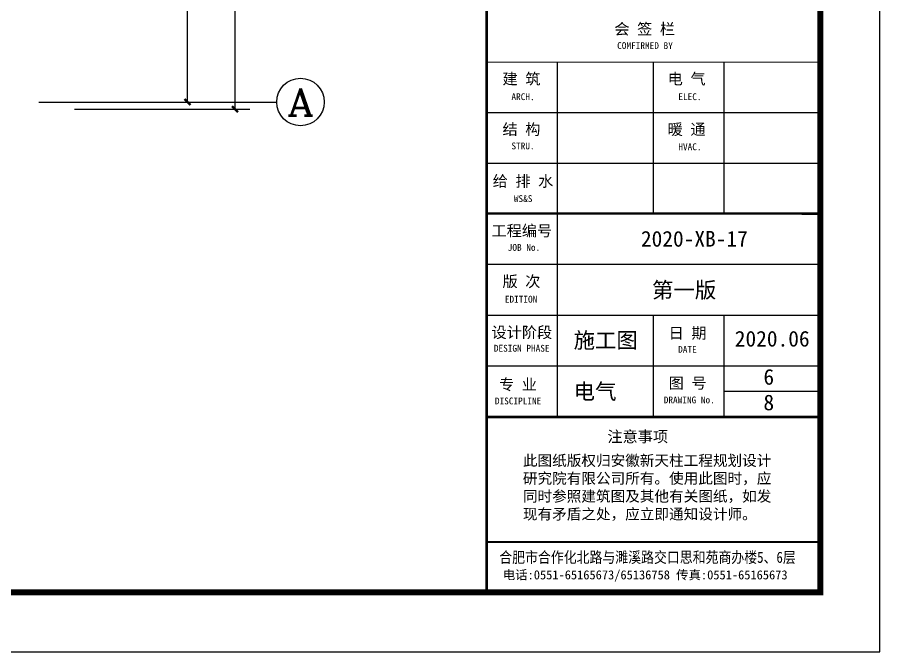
# Model space of a CAD drawing. Extents: x 4929870 to 5205508, y 4505833 to 4862647.
# Drawn here: x 5176498 to 5205508, y 4597045 to 4618394 of the extents above; entities that cross this region are included whole.
import ezdxf
from ezdxf.enums import TextEntityAlignment as Align

# ---------------------------------------------------------------- set-up
doc = ezdxf.new("R2010")
doc.units = 0
doc.header["$LTSCALE"] = 1000
doc.header["$MEASUREMENT"] = 0
doc.layers.get('0').update_dxf_attribs({"color": 4, "linetype": 'CONTINUOUS'})
doc.layers.get('Defpoints').update_dxf_attribs({"linetype": 'CONTINUOUS'})
for name, color, linetype in [('46', 7, 'CONTINUOUS'), ('AXIS', 3, 'CONTINUOUS'), ('AXIS_TEXT', 7, 'CONTINUOUS'), ('PUB_TEXT', 7, 'CONTINUOUS'), ('PUB_TITLE', 4, 'CONTINUOUS')]:
    doc.layers.add(name, color=color, linetype=linetype)
doc.styles.add('_TCH_AXIS', font='COMPLEX', dxfattribs={"bigfont": 'GBCBIG'})
doc.styles.add('_TCH_DIM_T3', font='SIMPLEX', dxfattribs={"width": 0.705882, "bigfont": 'GBCBIG'})
doc.styles.add('COMPLEX', font='COMPLEX')
doc.styles.add('TQ', font='')
doc.styles.get('TQ').set_extended_font_data('SimSun')
doc.dimstyles.new('_TCH_ARCH&&200', dxfattribs={"dimtxt": 595, "dimasz": 200, "dimexe": 500, "dimexo": 600, "dimgap": 252.5, "dimtad": 1, "dimdec": 0, "dimzin": 0, "dimdsep": 46, "dimtxsty": '_TCH_DIM_T3', "dimblk": 'ARCHTICK', "dimcen": 0.09, "dimclrt": 7, "dimazin": 2, "dimtfac": 1, "dimtdec": 0, "dimtix": 1, "dimtmove": 2, "dimatfit": 3, "dimfxl": 0, "dimtolj": 1, "dimtzin": 0, "dimarcsym": 0})

# ---------------------------------------------------------------- blocks, each defined once
blk = doc.blocks.new('ly')
at = {"layer": 'PUB_TEXT', "insert": (-5884, 1715), "char_height": 212, "width": 5144.75, "attachment_point": 1, "style": 'TQ'}
blk.add_mtext('此图纸版权归安徽新天柱工程规划设计研究院有限公司所有。使用此图时，应同时参照建筑图及其他有关图纸，如发现有矛盾之处，应立即通知设计师。', dxfattribs=at)
blk = doc.blocks.new('_ArchTick')
at = {"color": 0, "linetype": 'ByBlock', "const_width": 0.4}
blk.add_lwpolyline([(-0.5, -0.5), (0.5, 0.5)], dxfattribs=at)
blk = doc.blocks.new('*D121')
at = {"layer": 'AXIS', "color": 0, "lineweight": -2}
for p, q in [((5177824, 4623042), (5182724, 4623042)), ((5182224, 4615542), (5182224, 4623042)), ((5177824, 4615542), (5182724, 4615542))]:
    blk.add_line(p, q, dxfattribs=at)
at = {"layer": 'Defpoints', "color": 0}
for p in [(5177224, 4623042), (5182224, 4623042), (5177224, 4615542)]:
    blk.add_point(p, dxfattribs=at)
at = {"layer": 'AXIS', "color": 0, "lineweight": -2, "xscale": 200, "yscale": 200, "zscale": 200}
for p, rotation in [((5182224, 4623042), 90), ((5182224, 4615542), 270)]:
    blk.add_blockref('_ArchTick', p, dxfattribs=dict(at, rotation=rotation))
at = {"layer": 'AXIS', "color": 7, "insert": (5181674, 4619292), "char_height": 595, "attachment_point": 5, "rotation": 90, "style": '_TCH_DIM_T3'}
blk.add_mtext('\\A1;7500', dxfattribs=at)
blk = doc.blocks.new('*D127')
at = {"layer": 'AXIS', "color": 0, "lineweight": -2}
for p, q in [((5178424, 4660782), (5184324, 4660782)), ((5183824, 4615302), (5183824, 4660782)), ((5178424, 4615302), (5184324, 4615302))]:
    blk.add_line(p, q, dxfattribs=at)
at = {"layer": 'Defpoints', "color": 0}
for p in [(5177824, 4660782), (5183824, 4660782), (5177824, 4615302)]:
    blk.add_point(p, dxfattribs=at)
at = {"layer": 'AXIS', "color": 0, "lineweight": -2, "xscale": 200, "yscale": 200, "zscale": 200}
for p, rotation in [((5183824, 4660782), 90), ((5183824, 4615302), 270)]:
    blk.add_blockref('_ArchTick', p, dxfattribs=dict(at, rotation=rotation))
at = {"layer": 'AXIS', "color": 7, "insert": (5183274, 4638042), "char_height": 595, "attachment_point": 5, "rotation": 90, "style": '_TCH_DIM_T3'}
blk.add_mtext('\\A1;45480', dxfattribs=at)
blk = doc.blocks.new('_AXISO')
blk.add_circle((0, 0), 0.5)
at = {"layer": 'AXIS_TEXT', "style": 'COMPLEX', "width": 1.041667}
blk.add_attdef('A', text='', height=0.56, dxfattribs=at).set_placement((-0.25, -0.28), (0.25, -0.28), align=Align.FIT)

msp = doc.modelspace()

# ---------------------------------------------------------------- linework, layer by layer
at = {"layer": 'AXIS'}
msp.add_line((5177223.9, 4615542.1), (5185223.9, 4615542.1), dxfattribs=at)
at = {"layer": 'PUB_TEXT'}
for p, q in [((5203507.7, 4599044.5), (5203507.8, 4600019.4)), ((5203512.7, 4599044.1), (5201951.9, 4599044.2))]:
    msp.add_line(p, q, dxfattribs=at)
at = {"layer": 'PUB_TITLE'}
for p, q in [((5192288.9, 4616889), (5203508.8, 4616888.3)), ((5194667.8, 4611788.9), (5194668.1, 4616888.9)), ((5197897.8, 4611788.7), (5197898.1, 4616888.7)), ((5200277.8, 4611788.6), (5200278.1, 4616888.5)), ((5192288.8, 4615189), (5203508.7, 4615188.3)), ((5192288.7, 4613489), (5203508.6, 4613488.3)), ((5194668.5, 4604944.7), (5194669, 4611788.9)), ((5192288.5, 4610089.1), (5203508.4, 4610088.4)), ((5192288.4, 4608367), (5203508.3, 4608366.3)), ((5197897.4, 4604944.5), (5197897.6, 4608366.6)), ((5200277.4, 4604944.4), (5200277.6, 4608366.5)), ((5192288.3, 4606667), (5203542.6, 4606666.3)), ((5203508.2, 4605805.2), (5200277.4, 4605805.4))]:
    msp.add_line(p, q, dxfattribs=at)
at = {"layer": 'PUB_TITLE', "lineweight": 40}
for p, q in [((5192288.6, 4611789.1), (5203508.5, 4611788.4)), ((5192287.9, 4600745.2), (5203507.8, 4600744.5))]:
    msp.add_line(p, q, dxfattribs=at)
at = {"layer": 'PUB_TITLE'}
msp.add_lwpolyline([(5086707.7, 4597044.5), (5205507.7, 4597044.5), (5205507.7, 4681044.5), (5086707.7, 4681044.5)], close=True, dxfattribs=at)
at = {"layer": 'PUB_TITLE', "const_width": 200}
msp.add_lwpolyline([(5091707.7, 4599044.5), (5203507.7, 4599044.5), (5203507.7, 4679044.5), (5091707.7, 4679044.5)], close=True, dxfattribs=at)
at = {"layer": 'PUB_TITLE', "lineweight": 40, "const_width": 85, "elevation": 0}
for points in [[(5192292.8, 4679044.8), (5192287.8, 4599045.2)], [(5192292.8, 4679044.8), (5192287.8, 4599045.2)], [(5192288.2, 4604944.9), (5203452.9, 4604944.2)]]:
    msp.add_lwpolyline(points, dxfattribs=at)
at = {"layer": 'PUB_TITLE', "const_width": 85, "elevation": 0}
msp.add_lwpolyline([(5192288.6, 4611789.1), (5203508.5, 4611788.4)], dxfattribs=at)

# ---------------------------------------------------------------- block references
at = {"layer": 'AXIS'}
ref = msp.add_blockref('_AXISO', (5186023.9, 4615542.1), dxfattribs=dict(at, xscale=1600, yscale=1600, zscale=1600))
ref.add_attrib('A', 'A', dxfattribs={"layer": 'AXIS_TEXT', "height": 905.1, "style": '_TCH_AXIS', "width": 1.166667}).set_placement((5185571.4, 4615089.5), (5186476.4, 4615089.5), align=Align.FIT)
at = {"layer": 'PUB_TEXT', "xscale": 1.699990361479799, "yscale": 1.699990361479799, "zscale": 1.699990361479799, "rotation": 359.9964428982932}
msp.add_blockref('ly', (5203507.8, 4600744.5, 0), dxfattribs=at)

# ---------------------------------------------------------------- texts
at = {"layer": '46', "linetype": 'Continuous', "style": 'TQ'}
for s, height, p in [('2020-XB-17', 528.65, (5197474.5, 4610675.6, 0)), ('第一版', 528.65, (5197846.3, 4608953.5, 0)), ('施工图', 528.65, (5195209.6, 4607261.7, 0)), ('2020.06', 528.65, (5200631.7, 4607313, 0)), ('6', 528.6, (5201595.5, 4606030.2, 0)), ('电气', 528.65, (5195209.5, 4605539.6, 0)), ('8', 528.6, (5201595.5, 4605169.1, 0))]:
    msp.add_text(s, height=height, rotation=359.99644, dxfattribs=at).set_placement(p)
at = {"layer": 'PUB_TEXT', "style": 'TQ'}
for s, height, p in [(' 工程编号', 374, (5192195.2, 4611024, 0)), ('      JOB No.', 229.499, (5192058.2, 4610534.7, 0)), ('  版 次', 374, (5192311, 4609319.7, 0)), ('     EDITION', 229.499, (5192117.4, 4608791.8, 0)), (' 设计阶段', 374, (5192194.9, 4607604, 0)), ('日 期', 374, (5198407.5, 4607582.6, 0)), ('     DESIGN PHASE', 229.499, (5191747.7, 4607142.4, 0)), ('         DATE', 229.499, (5197322.1, 4607104.2, 0)), ('  专 业', 374, (5192194.8, 4605850.8, 0)), ('图 号', 374, (5198407.4, 4605898.7, 0)), ('     DISCIPLINE', 229.499, (5191783, 4605369.5, 0)), ('     DRAWING No.', 229.499, (5197462, 4605403.7, 0)), ('注意事项', 374, (5196347.4, 4604097.1, 0)), ('电话:0551-65165673/65136758 传真:0551-65165673', 305.998, (5192828.5, 4599480, -55.6))]:
    msp.add_text(s, height=height, rotation=359.99644, dxfattribs=at).set_placement(p)
at = {"layer": 'PUB_TEXT', "style": 'TQ', "width": 0.85}
msp.add_text('合肥市合作化北路与濉溪路交口思和苑商办楼5、6层 ', height=373.998, rotation=359.99644, dxfattribs=at).set_placement((5192710.8, 4600036.4, -55.6))
at = {"layer": 'PUB_TEXT', "attachment_point": 1, "rotation": 359.99644, "style": 'TQ'}
for s, insert, char_height, width in [('会 签 栏', (5196581.9, 4618185.9, 0), 374, 4447.175), ('COMFIRMED BY', (5196675.4, 4617555.4, 0), 229.499, 4799.073), ('建 筑', (5192820, 4616510.1, 0), 374, 4011.977), ('电 气', (5198375, 4616509.8, 0), 374, 4011.977), ('   ARCH.', (5192651.2, 4615835, 0), 229.5, 4799.073), ('   ELEC.', (5198265.8, 4615834.7, 0), 229.5, 4799.073), ('结 构', (5192819.9, 4614810.1, 0), 374, 4011.977), ('暖 通', (5198374.9, 4614809.8, 0), 374, 4011.977), ('   STRU.', (5192651.1, 4614179.7, 0), 229.5, 4799.073), ('   HVAC.', (5198265.7, 4614149.6, 0), 229.5, 4799.073), ('给 排 水', (5192489.8, 4613067.2, 0), 374, 4447.175), ('   WS&S', (5192732.2, 4612407, 0), 229.5, 4882.372)]:
    msp.add_mtext(s, dxfattribs=dict(at, insert=insert, char_height=char_height, width=width))

# ---------------------------------------------------------------- dimensions: what is measured, and where the dimension line sits
at = {"layer": 'AXIS'}
for p1, p2, distance, picture, middle in [((5177823.9, 4615302.1), (5177823.9, 4660782.1), -6000, '*D127', (5183273.9, 4638042.1)), ((5177223.9, 4615542.1), (5177223.9, 4623042.1), -5000, '*D121', (5181673.9, 4619292.1))]:
    dim = msp.add_aligned_dim(p1=p1, p2=p2, distance=distance, dimstyle='_TCH_ARCH&&200', dxfattribs=at)
    dim.commit()
    dim.dimension.update_dxf_attribs({"geometry": picture, "text_midpoint": middle})

doc.saveas('drawing.dxf')
